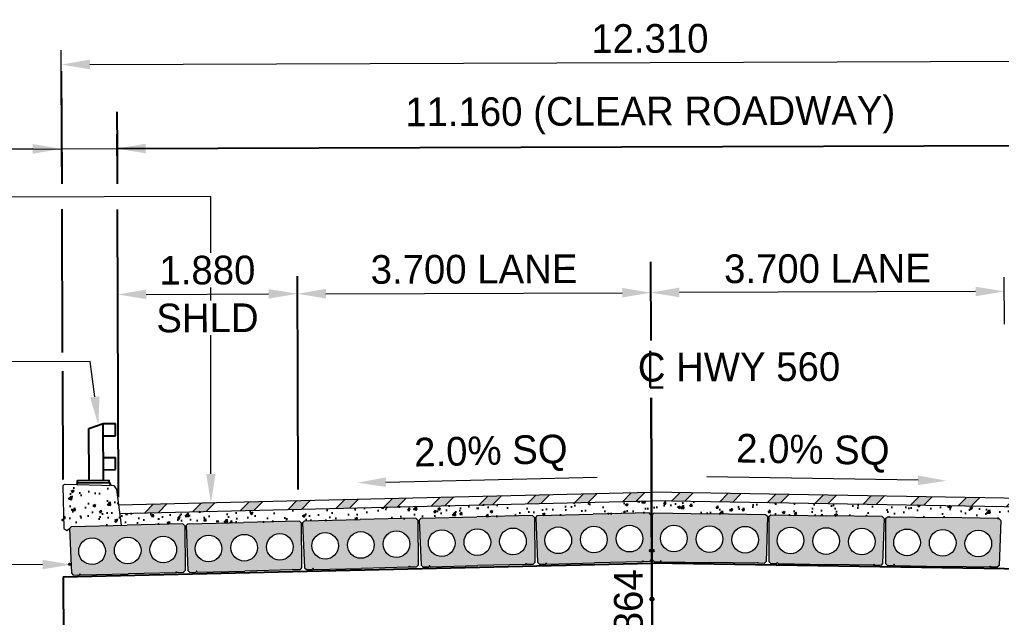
# Model space of a CAD drawing. Header units: metres. Extents: x -16741 to 19994, y 5629700 to 5668838.
# Drawn here: x 16921.55 to 16931.82, y 5649024.76 to 5649031.02 of the extents above; entities that cross this region are included whole.
import ezdxf
from ezdxf import colors
from ezdxf.entities.mleader import LeaderData, LeaderLine
from ezdxf.math import Vec2, Vec3

# ---------------------------------------------------------------- set-up
doc = ezdxf.new("R2010")
doc.units = ezdxf.units.M
doc.linetypes.add('CENTERX2', pattern=[101.6, 63.5, -12.7, 12.7, -12.7])
doc.linetypes.add('DGN Style 4', pattern=[17.145521, 8.572761, -4.28638, 0, -4.28638])
for name, color, linetype in [('S-BR-ANNO', 2, 'Continuous'), ('S-BR-CEN-1', 1, 'CENTERX2'), ('S-BR-DIM', 1, 'Continuous'), ('S-BR-PIER', 21, 'Continuous'), ('S-BR-POST', 139, 'Continuous')]:
    doc.layers.add(name, color=color, linetype=linetype)
doc.layers.add('S-BR-CEN-DGN4', color=1, linetype='DGN Style 4', lineweight=30)
doc.layers.add('S-BR-ELEVATIONS-NPLOT', color=8, linetype='Continuous', plot=False)
doc.layers.add('S-BR-NPLOT', color=250, linetype='Continuous', plot=False)
doc.styles.add('AT_Font_Prop_3.0', font='font005.shx', dxfattribs={"height": 3})
doc.dimstyles.new('AT Dim Standard (Meters)', dxfattribs={"dimtxt": 3, "dimasz": 3, "dimexe": 1.5, "dimexo": 1.5, "dimgap": 1, "dimtad": 1, "dimdec": 3, "dimzin": 0, "dimdsep": 46, "dimtxsty": 'AT_Font_Prop_3.0', "dimcen": -1.5, "dimclrd": 256, "dimclre": 256, "dimclrt": 2, "dimaunit": 1, "dimadec": 3, "dimazin": 0, "dimtfac": 1, "dimtdec": 3, "dimtmove": 0, "dimatfit": 3, "dimfxl": 1, "dimtfill": 1, "dimtolj": 1, "dimtzin": 0, "dimlwd": 15, "dimlwe": 15, "dimarcsym": 0})
pattern_1 = [(50.396946, (16600.26906, 5649438.13924), (0.27343608, -0.0220148), [0.028575, -0.314325]), (355.396946, (16600.26906, 5649438.13924), (-0.05484931, 0.28621214), [0.02286, -0.25146088]), (100.84839, (16600.29185, 5649438.1374), (0.21858677, 0.26419733), [0.02428501, -0.26713537]), (46.581146, (16600.26853, 5649438.21544), (0.4070457, -0.06024494), [0.0428625, -0.4714875]), (97.0325, (16600.30245, 5649438.21042), (0.35352642, 0.37359737), [0.03642753, -0.4007034]), (351.5811, (16600.26853, 5649438.21544), (0.35352642, 0.37359737), [0.03428995, -0.3771896]), (21.396946, (16600.30676, 5649438.19665), (0.22847886, -0.15181855), [0.028575, -0.314325]), (326.396946, (16600.30676, 5649438.19665), (0.09078675, 0.27691756), [0.02286, -0.25146]), (71.84839, (16600.3258, 5649438.184), (0.31926561, 0.12509901), [0.02428501, -0.2671349]), (37.896946, (16600.26906, 5649438.13924), (0.003754103, 0.126861611), [0, -0.248412, 0, -0.25527, 0, -0.2524125]), (7.896946, (16600.26906, 5649438.13924), (0.09918602, 0.15096164), [0, -0.145542, 0, -0.242697, 0, -0.0962025]), (327.896946, (16600.1841, 5649438.13865), (0.203440545, -0.007183861), [0, -0.09525, 0, -0.29718, 0, -0.394335]), (317.896946, (16600.146, 5649438.13839), (0.22192421, 0.03967817), [0, -0.123825, 0, -0.197358, 0, -0.280035])]

# ---------------------------------------------------------------- blocks, each defined once
blk = doc.blocks.new('*D84')
at = {"layer": 'Defpoints', "color": 0, "lineweight": 30, "transparency": 16777216}
for p in [(16934.303, 5649030.589), (16934.306, 5649029.787), (16921.985, 5649029.398)]:
    blk.add_point(p, dxfattribs=at)
at = {"layer": 'S-BR-DIM', "lineweight": 15, "transparency": 16777216}
for p, q in [((16934.305, 5649029.937), (16934.303, 5649030.739)), ((16921.984, 5649029.548), (16921.981, 5649030.696)), ((16922.281, 5649030.548), (16934.003, 5649030.588))]:
    blk.add_line(p, q, dxfattribs=at)
at = {"layer": 'S-BR-DIM', "lineweight": 30, "transparency": 16777216}
for points in [[(16934.003, 5649030.638), (16934.003, 5649030.538), (16934.303, 5649030.589)], [(16922.281, 5649030.598), (16922.281, 5649030.498), (16921.981, 5649030.546)]]:
    blk.add_solid(points, dxfattribs=at)
at = {"layer": 'S-BR-DIM', "color": 2, "transparency": 16777216, "insert": (16928.141, 5649030.818), "char_height": 0.3, "attachment_point": 5, "rotation": 0.1985, "style": 'AT_Font_Prop_3.0', "bg_fill": 3, "box_fill_scale": 1.1, "bg_fill_color": 256, "bg_fill_true_color": 13158600, "bg_fill_transparency": 0}
blk.add_mtext('\\A1;12.310', dxfattribs=at)
blk = doc.blocks.new('*D85')
at = {"layer": 'Defpoints', "color": 0, "lineweight": 30, "transparency": 16777216}
for p in [(16922.566, 5649029.668), (16933.726, 5649029.706), (16933.726, 5649029.666)]:
    blk.add_point(p, dxfattribs=at)
at = {"layer": 'S-BR-DIM', "lineweight": 15, "transparency": 16777216}
for p, q in [((16933.726, 5649029.816), (16933.726, 5649029.856)), ((16922.866, 5649029.668), (16933.426, 5649029.705)), ((16922.567, 5649029.518), (16922.567, 5649029.517))]:
    blk.add_line(p, q, dxfattribs=at)
at = {"layer": 'S-BR-DIM', "lineweight": 30, "transparency": 16777216}
for points in [[(16922.866, 5649029.718), (16922.867, 5649029.618), (16922.566, 5649029.667)], [(16933.426, 5649029.755), (16933.426, 5649029.655), (16933.726, 5649029.706)]]:
    blk.add_solid(points, dxfattribs=at)
at = {"layer": 'S-BR-DIM', "color": 2, "transparency": 16777216, "insert": (16928.145, 5649030.015), "char_height": 0.3, "attachment_point": 5, "rotation": 0.1985, "style": 'AT_Font_Prop_3.0', "bg_fill": 3, "box_fill_scale": 1.1, "bg_fill_color": 256, "bg_fill_true_color": 13158600, "bg_fill_transparency": 0}
blk.add_mtext('\\A1;11.160 (CLEAR ROADWAY)', dxfattribs=at)
blk = doc.blocks.new('*D86')
at = {"layer": 'Defpoints', "color": 0, "lineweight": 30, "transparency": 16777216}
for p in [(16922.563, 5649029.667), (16921.985, 5649029.416), (16922.564, 5649029.442)]:
    blk.add_point(p, dxfattribs=at)
at = {"layer": 'S-BR-DIM', "lineweight": 15, "transparency": 16777216}
for p, q in [((16921.984, 5649029.566), (16921.984, 5649029.815)), ((16922.564, 5649029.592), (16922.563, 5649029.817)), ((16919.97, 5649029.658), (16921.984, 5649029.665)), ((16921.684, 5649029.664), (16921.384, 5649029.663)), ((16921.984, 5649029.665), (16922.563, 5649029.667)), ((16921.984, 5649029.665), (16922.563, 5649029.667)), ((16922.863, 5649029.668), (16923.163, 5649029.669))]:
    blk.add_line(p, q, dxfattribs=at)
at = {"layer": 'S-BR-DIM', "lineweight": 30, "transparency": 16777216}
for points in [[(16921.684, 5649029.714), (16921.684, 5649029.614), (16921.984, 5649029.665)], [(16922.863, 5649029.718), (16922.864, 5649029.618), (16922.563, 5649029.667)]]:
    blk.add_solid(points, dxfattribs=at)
at = {"layer": 'S-BR-DIM', "color": 2, "transparency": 16777216, "insert": (16920.669, 5649029.91), "char_height": 0.3, "attachment_point": 5, "rotation": 0.1985, "style": 'AT_Font_Prop_3.0', "bg_fill": 3, "box_fill_scale": 1.1, "bg_fill_color": 256, "bg_fill_true_color": 13158600, "bg_fill_transparency": 0}
blk.add_mtext('\\A1;0.575', dxfattribs=at)
blk = doc.blocks.new('*D87')
at = {"layer": 'Defpoints', "color": 0, "lineweight": 30, "transparency": 16777216}
for p in [(16928.152, 5649028.16), (16928.152, 5649028.16), (16924.453, 5649027.696)]:
    blk.add_point(p, dxfattribs=at)
at = {"layer": 'S-BR-DIM', "lineweight": 15, "transparency": 16777216}
for p, q in [((16924.453, 5649027.846), (16924.451, 5649028.298)), ((16924.752, 5649028.149), (16927.852, 5649028.159))]:
    blk.add_line(p, q, dxfattribs=at)
at = {"layer": 'S-BR-DIM', "color": 2, "transparency": 16777216, "insert": (16926.301, 5649028.404), "char_height": 0.3, "width": 3.21557, "attachment_point": 5, "rotation": 0.1985, "style": 'AT_Font_Prop_3.0', "bg_fill": 3, "box_fill_scale": 1.1, "bg_fill_color": 256, "bg_fill_true_color": 13158600, "bg_fill_transparency": 0}
blk.add_mtext('\\A1;3.700 LANE', dxfattribs=at)
at = {"layer": 'S-BR-DIM', "lineweight": 30, "transparency": 16777216}
for points in [[(16924.751, 5649028.199), (16924.752, 5649028.099), (16924.452, 5649028.148)], [(16927.851, 5649028.209), (16927.852, 5649028.109), (16928.152, 5649028.16)]]:
    blk.add_solid(points, dxfattribs=at)
blk = doc.blocks.new('*D89')
at = {"layer": 'Defpoints', "color": 0, "lineweight": 30, "transparency": 16777216}
for p in [(16922.572, 5649028.141), (16924.452, 5649028.148), (16924.453, 5649027.795)]:
    blk.add_point(p, dxfattribs=at)
at = {"layer": 'S-BR-DIM', "lineweight": 15, "transparency": 16777216}
for p, q in [((16924.452, 5649027.945), (16924.451, 5649028.298)), ((16922.872, 5649028.142), (16924.152, 5649028.147))]:
    blk.add_line(p, q, dxfattribs=at)
at = {"layer": 'S-BR-DIM', "lineweight": 30, "transparency": 16777216}
for points in [[(16922.871, 5649028.192), (16922.872, 5649028.092), (16922.572, 5649028.141)], [(16924.151, 5649028.197), (16924.152, 5649028.097), (16924.452, 5649028.148)]]:
    blk.add_solid(points, dxfattribs=at)
at = {"layer": 'S-BR-DIM', "color": 2, "transparency": 16777216, "char_height": 0.3, "attachment_point": 5, "rotation": 0.1985, "style": 'AT_Font_Prop_3.0', "bg_fill": 3, "box_fill_scale": 1.1, "bg_fill_color": 256, "bg_fill_true_color": 13158600, "bg_fill_transparency": 0}
for s, insert in [('\\A1;1.880', (16923.511, 5649028.394)), ('\\A1;SHLD', (16923.512, 5649027.894))]:
    blk.add_mtext(s, dxfattribs=dict(at, insert=insert))
blk = doc.blocks.new('*U225')
at = {"layer": 'S-BR-ANNO', "lineweight": 5}
for p, q in [((-0.117, -0.047), (-0.026, 0.044)), ((0.026, -0.044), (0.117, 0.047))]:
    blk.add_line(p, q, dxfattribs=at)
blk.add_solid([(-0.026, 0.044), (0.117, 0.047), (-0.117, -0.047), (0.026, -0.044)], dxfattribs=at)
blk = doc.blocks.new('*U226')
at = {"layer": 'S-BR-PIER', "color": 0, "linetype": 'ByBlock', "lineweight": -2, "transparency": 16777216}
for p in [(2.999, 0.06), (3.499, 0.07), (3.999, 0.08), (4.499, 0.09), (4.999, 0.1), (0, 0), (0.5, 0.01), (1, 0.02), (1.5, 0.03), (2, 0.04), (2.5, 0.05)]:
    blk.add_blockref('*U225', p, dxfattribs=at)
blk = doc.blocks.new('*U227')
at = {"layer": 'S-BR-ANNO', "lineweight": 5}
for p, q in [((-0.025, 0.045), (-0.113, -0.043)), ((0.113, 0.043), (0.03, -0.04))]:
    blk.add_line(p, q, dxfattribs=at)
blk.add_solid([(0.025, -0.045), (-0.113, -0.043), (0.113, 0.043), (-0.025, 0.045)], dxfattribs=at)
blk = doc.blocks.new('*U228')
at = {"layer": 'S-BR-PIER', "color": 0, "linetype": 'ByBlock', "lineweight": -2, "transparency": 16777216}
for p in [(0, 0), (0.5, -0.01), (1, -0.02), (1.5, -0.03), (2, -0.04), (2.5, -0.05), (2.999, -0.06), (3.499, -0.07), (3.999, -0.08), (4.499, -0.09), (4.999, -0.1)]:
    blk.add_blockref('*U227', p, dxfattribs=at)
blk = doc.blocks.new('*D297')
at = {"layer": 'Defpoints', "color": 0, "lineweight": 30, "transparency": 16777216}
for p in [(16928.15, 5649028.16), (16928.15, 5649028.16), (16931.852, 5649027.679)]:
    blk.add_point(p, dxfattribs=at)
at = {"layer": 'S-BR-DIM', "lineweight": 15, "transparency": 16777216}
for p, q in [((16931.851, 5649027.829), (16931.85, 5649028.323)), ((16931.55, 5649028.172), (16928.45, 5649028.162))]:
    blk.add_line(p, q, dxfattribs=at)
at = {"layer": 'S-BR-DIM', "lineweight": 30, "transparency": 16777216}
for points in [[(16928.45, 5649028.212), (16928.45, 5649028.112), (16928.15, 5649028.16)], [(16931.55, 5649028.222), (16931.55, 5649028.122), (16931.85, 5649028.173)]]:
    blk.add_solid(points, dxfattribs=at)
at = {"layer": 'S-BR-DIM', "color": 2, "transparency": 16777216, "insert": (16929.999, 5649028.411), "char_height": 0.3, "width": 2.76687, "attachment_point": 5, "rotation": 0.1985, "style": 'AT_Font_Prop_3.0', "bg_fill": 3, "box_fill_scale": 1.1, "bg_fill_color": 256, "bg_fill_true_color": 13158600, "bg_fill_transparency": 0}
blk.add_mtext('\\A1;3.700 LANE', dxfattribs=at)
blk = doc.blocks.new('*D317')
at = {"layer": 'Defpoints', "color": 0, "lineweight": 30, "transparency": 16777216}
for p in [(16928.165, 5649025.695), (16928.101, 5649023.831), (16928.171, 5649023.831)]:
    blk.add_point(p, dxfattribs=at)
at = {"layer": 'S-BR-ELEVATIONS-NPLOT', "lineweight": 15, "transparency": 16777216}
for p, q in [((16928.166, 5649025.395), (16928.17, 5649024.131)), ((16928.251, 5649023.831), (16928.321, 5649023.831))]:
    blk.add_line(p, q, dxfattribs=at)
at = {"layer": 'S-BR-ELEVATIONS-NPLOT', "lineweight": 30, "transparency": 16777216}
for points in [[(16928.116, 5649025.395), (16928.216, 5649025.395), (16928.165, 5649025.695)], [(16928.12, 5649024.131), (16928.22, 5649024.131), (16928.171, 5649023.831)]]:
    blk.add_solid(points, dxfattribs=at)
at = {"layer": 'S-BR-ELEVATIONS-NPLOT', "color": 2, "transparency": 16777216, "insert": (16927.918, 5649024.762), "char_height": 0.3, "attachment_point": 5, "rotation": 90.1985, "style": 'AT_Font_Prop_3.0', "bg_fill": 3, "box_fill_scale": 1.1, "bg_fill_color": 256, "bg_fill_true_color": 13158600, "bg_fill_transparency": 0}
blk.add_mtext('\\A1;1.864', dxfattribs=at)
blk = doc.blocks.new('*D458')
at = {"layer": 'Defpoints', "color": 0, "lineweight": 30, "transparency": 16777216}
for p in [(16927.59, 5649026.229), (16927.59, 5649026.229), (16925.079, 5649026.17)]:
    blk.add_point(p, dxfattribs=at)
at = {"layer": 'S-BR-DIM', "lineweight": 15, "transparency": 16777216}
blk.add_line((16925.379, 5649026.177), (16927.59, 5649026.229), dxfattribs=at)
at = {"layer": 'S-BR-DIM', "lineweight": 30, "transparency": 16777216}
blk.add_solid([(16925.378, 5649026.227), (16925.38, 5649026.127), (16925.079, 5649026.17)], dxfattribs=at)
at = {"layer": 'S-BR-DIM', "color": 2, "transparency": 16777216, "insert": (16926.478, 5649026.467), "char_height": 0.3, "attachment_point": 5, "rotation": 1.3412, "style": 'AT_Font_Prop_3.0', "bg_fill": 3, "box_fill_scale": 1.1, "bg_fill_color": 256, "bg_fill_true_color": 13158600, "bg_fill_transparency": 0}
blk.add_mtext('\\A1;2.0% SQ', dxfattribs=at)
blk = doc.blocks.new('_None')
blk = doc.blocks.new('*D459')
at = {"layer": 'Defpoints', "color": 0, "lineweight": 30, "transparency": 16777216}
for p in [(16928.736, 5649026.233), (16928.736, 5649026.233), (16931.247, 5649026.191)]:
    blk.add_point(p, dxfattribs=at)
at = {"layer": 'S-BR-DIM', "lineweight": 15, "transparency": 16777216}
blk.add_line((16930.947, 5649026.196), (16928.736, 5649026.233), dxfattribs=at)
at = {"layer": 'S-BR-DIM', "lineweight": 30, "transparency": 16777216}
blk.add_solid([(16930.948, 5649026.246), (16930.946, 5649026.146), (16931.247, 5649026.191)], dxfattribs=at)
at = {"layer": 'S-BR-DIM', "color": 2, "transparency": 16777216, "insert": (16929.846, 5649026.479), "char_height": 0.3, "attachment_point": 5, "rotation": 359.0557, "style": 'AT_Font_Prop_3.0', "bg_fill": 3, "box_fill_scale": 1.1, "bg_fill_color": 256, "bg_fill_true_color": 13158600, "bg_fill_transparency": 0}
blk.add_mtext('\\A1;2.0% SQ', dxfattribs=at)

msp = doc.modelspace()

# ---------------------------------------------------------------- hatches: boundary and pattern name
at = {"layer": 'S-BR-DIM'}
h = msp.add_hatch(color=254, dxfattribs=at)
h.dxf.hatch_style = 1
h.paths.add_polyline_path([(16926.9329, 5649025.8072), (16926.9124, 5649025.8267), (16926.3296, 5649025.813), (16925.7468, 5649025.7993), (16925.7323, 5649025.7842, -0.2041147), (16925.7346, 5649025.7789, -0.4034126), (16925.7275, 5649025.7715), (16925.7463, 5649025.3092), (16925.7667, 5649025.2897), (16925.8314, 5649025.2912), (16925.8331, 5649025.3012), (16925.8371, 5649025.3013), (16925.8434, 5649025.2915), (16926.3416, 5649025.3031), (16926.8397, 5649025.3148), (16926.8455, 5649025.325), (16926.8495, 5649025.3251), (16926.8517, 5649025.3151), (16926.9164, 5649025.3166), (16926.9359, 5649025.3371)])
h.paths.add_polyline_path([(16926.8482, 5649025.5573, -1), (16926.5692, 5649025.5563, -1)], flags=16)
h.paths.add_polyline_path([(16926.4753, 5649025.5486, -1), (16926.1963, 5649025.5476, -1)], flags=16)
h.paths.add_polyline_path([(16926.1024, 5649025.5398, -1), (16925.8234, 5649025.5388, -1)], flags=16)
h = msp.add_hatch(color=254, dxfattribs=at)
h.dxf.hatch_style = 1
h.paths.add_polyline_path([(16928.1526, 5649025.8358), (16928.1321, 5649025.8553), (16927.5493, 5649025.8416), (16926.9664, 5649025.828), (16926.952, 5649025.8129, -0.2041147), (16926.9543, 5649025.8075, -0.4034126), (16926.9472, 5649025.8001), (16926.9659, 5649025.3378), (16926.9864, 5649025.3183), (16927.051, 5649025.3198), (16927.0528, 5649025.3298), (16927.0568, 5649025.3299), (16927.063, 5649025.3201), (16927.5612, 5649025.3318), (16928.0594, 5649025.3435), (16928.0652, 5649025.3536), (16928.0692, 5649025.3537), (16928.0714, 5649025.3437), (16928.1361, 5649025.3453), (16928.1556, 5649025.3657)])
h.paths.add_polyline_path([(16928.0679, 5649025.5859, -1), (16927.7889, 5649025.585, -1)], flags=16)
h.paths.add_polyline_path([(16927.695, 5649025.5772, -1), (16927.416, 5649025.5762, -1)], flags=16)
h.paths.add_polyline_path([(16927.3221, 5649025.5684, -1), (16927.0431, 5649025.5675, -1)], flags=16)
h = msp.add_hatch(color=254, dxfattribs=at)
h.dxf.hatch_style = 1
h.paths.add_polyline_path([(16928.1666, 5649025.8358), (16928.1869, 5649025.8555), (16928.7698, 5649025.8459), (16929.3527, 5649025.8362), (16929.3672, 5649025.8212, 0.2041147), (16929.365, 5649025.8159, 0.4034126), (16929.3721, 5649025.8085), (16929.3566, 5649025.3461), (16929.3363, 5649025.3264), (16929.2716, 5649025.3275), (16929.2698, 5649025.3375), (16929.2658, 5649025.3376), (16929.2596, 5649025.3277), (16928.7614, 5649025.3359), (16928.2631, 5649025.3442), (16928.2573, 5649025.3543), (16928.2533, 5649025.3543), (16928.2511, 5649025.3444), (16928.1865, 5649025.3454), (16928.1668, 5649025.3658)])
h.paths.add_polyline_path([(16928.253, 5649025.5866, 1), (16928.532, 5649025.5875, 1)], flags=16)
h.paths.add_polyline_path([(16928.6259, 5649025.5804, 1), (16928.9049, 5649025.5814, 1)], flags=16)
h.paths.add_polyline_path([(16928.9989, 5649025.5742, 1), (16929.2779, 5649025.5752, 1)], flags=16)
h = msp.add_hatch(color=254, dxfattribs=at)
h.dxf.hatch_style = 1
h.paths.add_polyline_path([(16929.3864, 5649025.8157), (16929.4067, 5649025.8353), (16929.9896, 5649025.8257), (16930.5726, 5649025.816), (16930.5871, 5649025.8011, 0.2041147), (16930.5848, 5649025.7957, 0.4034126), (16930.592, 5649025.7883), (16930.5765, 5649025.3259), (16930.5561, 5649025.3062), (16930.4915, 5649025.3073), (16930.4896, 5649025.3173), (16930.4856, 5649025.3174), (16930.4795, 5649025.3075), (16929.9812, 5649025.3158), (16929.483, 5649025.324), (16929.4771, 5649025.3341), (16929.4731, 5649025.3342), (16929.471, 5649025.3242), (16929.4063, 5649025.3253), (16929.3866, 5649025.3456)])
h.paths.add_polyline_path([(16929.4728, 5649025.5664, 1), (16929.7518, 5649025.5674, 1)], flags=16)
h.paths.add_polyline_path([(16929.8458, 5649025.5602, 1), (16930.1248, 5649025.5612, 1)], flags=16)
h.paths.add_polyline_path([(16930.2187, 5649025.5541, 1), (16930.4977, 5649025.555, 1)], flags=16)
h = msp.add_hatch(color=254, dxfattribs=at)
h.dxf.hatch_style = 1
h.paths.add_polyline_path([(16930.6062, 5649025.7955), (16930.6266, 5649025.8152), (16931.2095, 5649025.8055), (16931.7924, 5649025.7959), (16931.8069, 5649025.7809, 0.2041147), (16931.8046, 5649025.7755, 0.4034126), (16931.8118, 5649025.7681), (16931.7963, 5649025.3057), (16931.776, 5649025.2861), (16931.7113, 5649025.2871), (16931.7095, 5649025.2972), (16931.7055, 5649025.2972), (16931.6993, 5649025.2873), (16931.201, 5649025.2956), (16930.7028, 5649025.3038), (16930.697, 5649025.3139), (16930.693, 5649025.314), (16930.6908, 5649025.304), (16930.6261, 5649025.3051), (16930.6065, 5649025.3254)])
h.paths.add_polyline_path([(16930.6926, 5649025.5462, 1), (16930.9716, 5649025.5472, 1)], flags=16)
h.paths.add_polyline_path([(16931.0656, 5649025.5401, 1), (16931.3446, 5649025.541, 1)], flags=16)
h.paths.add_polyline_path([(16931.4385, 5649025.5339, 1), (16931.7175, 5649025.5349, 1)], flags=16)
h = msp.add_hatch(color=254, dxfattribs=at)
h.dxf.hatch_style = 1
h.paths.add_polyline_path([(16922.6706, 5649025.7271), (16922.0878, 5649025.7135), (16922.0734, 5649025.6984, -0.205017), (16922.0757, 5649025.693, -0.402406), (16922.0685, 5649025.6856), (16922.0873, 5649025.2233), (16922.1077, 5649025.2038), (16922.1724, 5649025.2053), (16922.1742, 5649025.2154), (16922.1782, 5649025.2155), (16922.1844, 5649025.2056), (16922.6826, 5649025.2173), (16923.1807, 5649025.229), (16923.1865, 5649025.2391), (16923.1905, 5649025.2392), (16923.1927, 5649025.2293), (16923.2574, 5649025.2308), (16923.2769, 5649025.2512), (16923.2739, 5649025.7213), (16923.2534, 5649025.7408)])
h.paths.add_polyline_path([(16923.1892, 5649025.471, -1), (16922.9102, 5649025.471, -1)], flags=16)
h.paths.add_polyline_path([(16922.8163, 5649025.4622, -1), (16922.5373, 5649025.4622, -1)], flags=16)
h.paths.add_polyline_path([(16922.4434, 5649025.4535, -1), (16922.1644, 5649025.4535, -1)], flags=16)
h = msp.add_hatch(color=254, dxfattribs=at)
h.dxf.hatch_style = 1
h.paths.add_polyline_path([(16924.4936, 5649025.7499), (16924.4731, 5649025.7694), (16923.8903, 5649025.7558), (16923.3074, 5649025.7421), (16923.293, 5649025.727, -0.2041147), (16923.2953, 5649025.7217, -0.4034126), (16923.2882, 5649025.7142), (16923.3069, 5649025.2519), (16923.3274, 5649025.2324), (16923.3921, 5649025.2339), (16923.3938, 5649025.244), (16923.3978, 5649025.2441), (16923.4041, 5649025.2342), (16923.9022, 5649025.2459), (16924.4004, 5649025.2576), (16924.4062, 5649025.2677), (16924.4102, 5649025.2678), (16924.4124, 5649025.2579), (16924.4771, 5649025.2594), (16924.4966, 5649025.2799)])
h.paths.add_polyline_path([(16924.4089, 5649025.5001, -1), (16924.1299, 5649025.4991, -1)], flags=16)
h.paths.add_polyline_path([(16924.036, 5649025.4913, -1), (16923.757, 5649025.4904, -1)], flags=16)
h.paths.add_polyline_path([(16923.6631, 5649025.4826, -1), (16923.3841, 5649025.4816, -1)], flags=16)
h = msp.add_hatch(color=254, dxfattribs=at)
h.dxf.hatch_style = 1
h.paths.add_polyline_path([(16925.7132, 5649025.7785), (16925.6928, 5649025.7981), (16925.1099, 5649025.7844), (16924.5271, 5649025.7707), (16924.5127, 5649025.7556, -0.2041147), (16924.515, 5649025.7503, -0.4034126), (16924.5079, 5649025.7428), (16924.5266, 5649025.2806), (16924.5471, 5649025.261), (16924.6117, 5649025.2626), (16924.6135, 5649025.2726), (16924.6175, 5649025.2727), (16924.6237, 5649025.2628), (16925.1219, 5649025.2745), (16925.6201, 5649025.2862), (16925.6258, 5649025.2964), (16925.6298, 5649025.2964), (16925.6321, 5649025.2865), (16925.6967, 5649025.288), (16925.7163, 5649025.3085)])
h.paths.add_polyline_path([(16925.6285, 5649025.5287, -1), (16925.3495, 5649025.5277, -1)], flags=16)
h.paths.add_polyline_path([(16925.2556, 5649025.5199, -1), (16924.9766, 5649025.519, -1)], flags=16)
h.paths.add_polyline_path([(16924.8827, 5649025.5112, -1), (16924.6037, 5649025.5102, -1)], flags=16)
at = {"layer": 'S-BR-NPLOT'}
h = msp.add_hatch(dxfattribs=at)
h.set_pattern_fill('AR-CONC', color=256, scale=0.0015, angle=0.19847)
h.set_pattern_definition(pattern_1)
h.paths.add_polyline_path([(16928.1591, 5649025.981), (16922.5911, 5649025.8503), (16922.6076, 5649025.7257), (16928.1595, 5649025.8559)])
h.paths.add_polyline_path([(16922.5582, 5649026.0996), (16922.5329, 5649026.1401), (16922.0173, 5649026.1559), (16921.9978, 5649026.1365), (16922.0083, 5649025.6916), (16922.0387, 5649025.6723), (16922.0682, 5649025.693), (16922.0874, 5649025.7135), (16922.6076, 5649025.7257)])
h = msp.add_hatch(dxfattribs=at)
h.set_pattern_fill('AR-CONC', color=256, scale=0.0015, angle=0.19847)
h.set_pattern_definition(pattern_1)
h.paths.add_polyline_path([(16928.1591, 5649025.981), (16933.7278, 5649025.8889), (16933.7121, 5649025.7641), (16928.1595, 5649025.8559)])
h.paths.add_polyline_path([(16933.759, 5649026.1384), (16933.784, 5649026.1791), (16934.2994, 5649026.1984), (16934.3191, 5649026.1792), (16934.3117, 5649025.7342), (16934.2814, 5649025.7147), (16934.2517, 5649025.7352), (16934.2324, 5649025.7555), (16933.7121, 5649025.7641)])

# ---------------------------------------------------------------- linework, layer by layer
at = {"layer": 'S-BR-ANNO', "lineweight": 5}
for p, q in [((16921.9978, 5649026.1365), (16922.0173, 5649026.1559)), ((16921.9978, 5649026.1365), (16922.0083, 5649025.6916)), ((16922.0173, 5649026.1559), (16922.5329, 5649026.1401)), ((16922.5329, 5649026.1401), (16922.5582, 5649026.0996)), ((16922.5582, 5649026.0996), (16922.6076, 5649025.7257)), ((16922.5793, 5649025.9401), (16928.154, 5649026.0709)), ((16933.739, 5649025.9787), (16928.1634, 5649026.0709)), ((16922.5911, 5649025.8503), (16928.1562, 5649025.9809)), ((16933.7278, 5649025.8889), (16928.162, 5649025.9809)), ((16925.7468, 5649025.7993), (16926.3296, 5649025.813)), ((16926.9124, 5649025.8267), (16926.3296, 5649025.813)), ((16926.9329, 5649025.8072), (16926.9124, 5649025.8267)), ((16926.9329, 5649025.8072), (16926.9359, 5649025.3371)), ((16926.9469, 5649025.8075), (16926.9664, 5649025.828)), ((16926.9469, 5649025.8075), (16926.9659, 5649025.3378)), ((16926.9664, 5649025.828), (16927.5493, 5649025.8416)), ((16928.1321, 5649025.8553), (16927.5493, 5649025.8416)), ((16928.1526, 5649025.8358), (16928.1321, 5649025.8553)), ((16928.1526, 5649025.8358), (16928.1556, 5649025.3657)), ((16928.1666, 5649025.8358), (16928.1869, 5649025.8555)), ((16928.1666, 5649025.8358), (16928.1668, 5649025.3658)), ((16928.1869, 5649025.8555), (16928.7698, 5649025.8459)), ((16929.3527, 5649025.8362), (16928.7698, 5649025.8459)), ((16929.3724, 5649025.8159), (16929.3527, 5649025.8362)), ((16929.3724, 5649025.8159), (16929.3566, 5649025.3461)), ((16929.3864, 5649025.8157), (16929.4067, 5649025.8353)), ((16929.3864, 5649025.8157), (16929.3866, 5649025.3456)), ((16929.4067, 5649025.8353), (16929.9896, 5649025.8257)), ((16930.5726, 5649025.816), (16929.9896, 5649025.8257)), ((16930.5922, 5649025.7957), (16930.5726, 5649025.816)), ((16930.6062, 5649025.7955), (16930.6266, 5649025.8152)), ((16930.6266, 5649025.8152), (16931.2095, 5649025.8055)), ((16931.7924, 5649025.7959), (16931.2095, 5649025.8055)), ((16922.0682, 5649025.693), (16922.0878, 5649025.7135)), ((16922.0682, 5649025.693), (16922.0874, 5649025.7135)), ((16922.0878, 5649025.7135), (16922.6706, 5649025.7271)), ((16923.2534, 5649025.7408), (16922.6706, 5649025.7271)), ((16923.2739, 5649025.7213), (16923.2534, 5649025.7408)), ((16923.2739, 5649025.7213), (16923.2769, 5649025.2512)), ((16923.2879, 5649025.7216), (16923.3074, 5649025.7421)), ((16923.2879, 5649025.7216), (16923.3069, 5649025.2519)), ((16923.3074, 5649025.7421), (16923.8903, 5649025.7558)), ((16924.4731, 5649025.7694), (16923.8903, 5649025.7558)), ((16924.4936, 5649025.7499), (16924.4731, 5649025.7694)), ((16924.4936, 5649025.7499), (16924.4966, 5649025.2799)), ((16924.5076, 5649025.7502), (16924.5271, 5649025.7707)), ((16924.5076, 5649025.7502), (16924.5266, 5649025.2806)), ((16924.5271, 5649025.7707), (16925.1099, 5649025.7844)), ((16925.6928, 5649025.7981), (16925.1099, 5649025.7844)), ((16925.7132, 5649025.7785), (16925.6928, 5649025.7981)), ((16925.7132, 5649025.7785), (16925.7163, 5649025.3085)), ((16925.7272, 5649025.7789), (16925.7468, 5649025.7993)), ((16925.7272, 5649025.7789), (16925.7463, 5649025.3092)), ((16930.5922, 5649025.7957), (16930.5765, 5649025.3259)), ((16930.6062, 5649025.7955), (16930.6065, 5649025.3254)), ((16931.8121, 5649025.7755), (16931.7924, 5649025.7959)), ((16931.8121, 5649025.7755), (16931.7963, 5649025.3057)), ((16922.0083, 5649025.6916), (16922.0387, 5649025.6723)), ((16922.0387, 5649025.6723), (16922.0682, 5649025.693)), ((16922.0682, 5649025.693), (16922.0873, 5649025.2233)), ((16925.6201, 5649025.2862), (16925.6258, 5649025.2964)), ((16925.6258, 5649025.2964), (16925.6298, 5649025.2964)), ((16925.6298, 5649025.2964), (16925.6321, 5649025.2865)), ((16925.7163, 5649025.3085), (16925.6967, 5649025.288)), ((16925.7463, 5649025.3092), (16925.7667, 5649025.2897)), ((16925.7667, 5649025.2897), (16925.8314, 5649025.2912)), ((16925.8331, 5649025.3012), (16925.8314, 5649025.2912)), ((16925.8371, 5649025.3013), (16925.8331, 5649025.3012)), ((16925.8434, 5649025.2915), (16925.8371, 5649025.3013)), ((16925.8434, 5649025.2915), (16926.3416, 5649025.3031)), ((16926.8397, 5649025.3148), (16926.3416, 5649025.3031)), ((16926.8397, 5649025.3148), (16926.8455, 5649025.325)), ((16926.8455, 5649025.325), (16926.8495, 5649025.3251)), ((16926.8495, 5649025.3251), (16926.8517, 5649025.3151)), ((16926.9164, 5649025.3166), (16926.8517, 5649025.3151)), ((16926.9359, 5649025.3371), (16926.9164, 5649025.3166)), ((16926.9659, 5649025.3378), (16926.9864, 5649025.3183)), ((16926.9864, 5649025.3183), (16927.051, 5649025.3198)), ((16927.0528, 5649025.3298), (16927.051, 5649025.3198)), ((16927.0568, 5649025.3299), (16927.0528, 5649025.3298)), ((16927.063, 5649025.3201), (16927.0568, 5649025.3299)), ((16927.063, 5649025.3201), (16927.5612, 5649025.3318)), ((16928.0594, 5649025.3435), (16927.5612, 5649025.3318)), ((16928.0594, 5649025.3435), (16928.0652, 5649025.3536)), ((16928.0652, 5649025.3536), (16928.0692, 5649025.3537)), ((16928.0692, 5649025.3537), (16928.0714, 5649025.3437)), ((16928.1361, 5649025.3453), (16928.0714, 5649025.3437)), ((16928.1556, 5649025.3657), (16928.1361, 5649025.3453)), ((16928.1668, 5649025.3658), (16928.1865, 5649025.3454)), ((16928.1865, 5649025.3454), (16928.2511, 5649025.3444)), ((16928.2533, 5649025.3543), (16928.2511, 5649025.3444)), ((16928.2573, 5649025.3543), (16928.2533, 5649025.3543)), ((16928.2631, 5649025.3442), (16928.2573, 5649025.3543)), ((16928.2631, 5649025.3442), (16928.7614, 5649025.3359)), ((16929.2596, 5649025.3277), (16928.7614, 5649025.3359)), ((16929.2596, 5649025.3277), (16929.2658, 5649025.3376)), ((16929.2658, 5649025.3376), (16929.2698, 5649025.3375)), ((16929.2698, 5649025.3375), (16929.2716, 5649025.3275)), ((16929.3363, 5649025.3264), (16929.2716, 5649025.3275)), ((16929.3566, 5649025.3461), (16929.3363, 5649025.3264)), ((16929.3866, 5649025.3456), (16929.4063, 5649025.3253)), ((16929.4063, 5649025.3253), (16929.471, 5649025.3242)), ((16929.4731, 5649025.3342), (16929.471, 5649025.3242)), ((16929.4771, 5649025.3341), (16929.4731, 5649025.3342)), ((16929.483, 5649025.324), (16929.4771, 5649025.3341)), ((16929.483, 5649025.324), (16929.9812, 5649025.3158)), ((16930.4795, 5649025.3075), (16929.9812, 5649025.3158)), ((16930.4795, 5649025.3075), (16930.4856, 5649025.3174)), ((16930.4856, 5649025.3174), (16930.4896, 5649025.3173)), ((16930.4896, 5649025.3173), (16930.4915, 5649025.3073)), ((16930.5561, 5649025.3062), (16930.4915, 5649025.3073)), ((16930.5765, 5649025.3259), (16930.5561, 5649025.3062)), ((16930.6065, 5649025.3254), (16930.6261, 5649025.3051)), ((16930.6261, 5649025.3051), (16930.6908, 5649025.304)), ((16930.693, 5649025.314), (16930.6908, 5649025.304)), ((16930.697, 5649025.3139), (16930.693, 5649025.314)), ((16930.7028, 5649025.3038), (16930.697, 5649025.3139)), ((16930.7028, 5649025.3038), (16931.201, 5649025.2956)), ((16931.6993, 5649025.2873), (16931.201, 5649025.2956)), ((16931.6993, 5649025.2873), (16931.7055, 5649025.2972)), ((16931.7055, 5649025.2972), (16931.7095, 5649025.2972)), ((16931.7095, 5649025.2972), (16931.7113, 5649025.2871)), ((16931.7963, 5649025.3057), (16931.776, 5649025.2861)), ((16922.0873, 5649025.2233), (16922.1077, 5649025.2038)), ((16922.1077, 5649025.2038), (16922.1724, 5649025.2053)), ((16922.1742, 5649025.2154), (16922.1724, 5649025.2053)), ((16922.1782, 5649025.2155), (16922.1742, 5649025.2154)), ((16922.1844, 5649025.2056), (16922.1782, 5649025.2155)), ((16922.1844, 5649025.2056), (16922.6826, 5649025.2173)), ((16923.1807, 5649025.229), (16922.6826, 5649025.2173)), ((16923.1807, 5649025.229), (16923.1865, 5649025.2391)), ((16923.1865, 5649025.2391), (16923.1905, 5649025.2392)), ((16923.1905, 5649025.2392), (16923.1927, 5649025.2293)), ((16923.2574, 5649025.2308), (16923.1927, 5649025.2293)), ((16923.2769, 5649025.2512), (16923.2574, 5649025.2308)), ((16923.3069, 5649025.2519), (16923.3274, 5649025.2324)), ((16923.3274, 5649025.2324), (16923.3921, 5649025.2339)), ((16923.3938, 5649025.244), (16923.3921, 5649025.2339)), ((16923.3978, 5649025.2441), (16923.3938, 5649025.244)), ((16923.4041, 5649025.2342), (16923.3978, 5649025.2441)), ((16923.4041, 5649025.2342), (16923.9022, 5649025.2459)), ((16924.4004, 5649025.2576), (16923.9022, 5649025.2459)), ((16924.4004, 5649025.2576), (16924.4062, 5649025.2677)), ((16924.4062, 5649025.2677), (16924.4102, 5649025.2678)), ((16924.4102, 5649025.2678), (16924.4124, 5649025.2579)), ((16924.4771, 5649025.2594), (16924.4124, 5649025.2579)), ((16924.4966, 5649025.2799), (16924.4771, 5649025.2594)), ((16924.5266, 5649025.2806), (16924.5471, 5649025.261)), ((16924.5471, 5649025.261), (16924.6117, 5649025.2626)), ((16924.6135, 5649025.2726), (16924.6117, 5649025.2626)), ((16924.6175, 5649025.2727), (16924.6135, 5649025.2726)), ((16924.6237, 5649025.2628), (16924.6175, 5649025.2727)), ((16924.6237, 5649025.2628), (16925.1219, 5649025.2745)), ((16925.6201, 5649025.2862), (16925.1219, 5649025.2745)), ((16925.6967, 5649025.288), (16925.6321, 5649025.2865)), ((16931.776, 5649025.2861), (16931.7113, 5649025.2871))]:
    msp.add_line(p, q, dxfattribs=at)
for centre in [(16927.1826, 5649025.5679), (16927.5555, 5649025.5767), (16927.9284, 5649025.5855), (16928.3925, 5649025.5871), (16928.7654, 5649025.5809), (16929.1384, 5649025.5747), (16929.6123, 5649025.5669), (16922.6768, 5649025.4622), (16923.0497, 5649025.471), (16923.5236, 5649025.4821), (16923.8965, 5649025.4908), (16924.2694, 5649025.4996), (16924.7432, 5649025.5107), (16925.1161, 5649025.5195), (16925.489, 5649025.5282), (16925.9629, 5649025.5393), (16926.3358, 5649025.5481), (16926.7087, 5649025.5568), (16929.9853, 5649025.5607), (16930.3582, 5649025.5546), (16930.8321, 5649025.5467), (16931.2051, 5649025.5406), (16931.578, 5649025.5344), (16922.3039, 5649025.4535)]:
    msp.add_circle(centre, 0.1395, dxfattribs=at)
at = {"layer": 'S-BR-CEN-DGN4', "ltscale": 0.5}
msp.add_line((16928.1537, 5649027.0587), (16928.1693, 5649023.019), dxfattribs=at)
at = {"layer": 'S-BR-DIM'}
for p, q in [((16921.9874, 5649029.034), (16921.9926, 5649027.5342)), ((16922.5686, 5649029.0293), (16922.579, 5649026.0188)), ((16921.9933, 5649027.3372), (16921.9972, 5649026.2049))]:
    msp.add_line(p, q, dxfattribs=at)
at = {"layer": 'S-BR-DIM', "color": 2, "lineweight": 30}
for p, q in [((16928.1444, 5649027.5512), (16928.1458, 5649027.1672)), ((16928.1458, 5649027.1672), (16928.2789, 5649027.1677))]:
    msp.add_line(p, q, dxfattribs=at)
at = {"layer": 'S-BR-ELEVATIONS-NPLOT'}
for centre, radius in [((16921.9986, 5649025.7806), 0.00503), ((16922.5542, 5649025.7637), 0.00503), ((16928.1539, 5649025.46), 0.0133), ((16928.1679, 5649025.46), 0.0133), ((16922.0695, 5649025.3172), 0.00742), ((16928.1626, 5649024.954), 0.0184), ((16928.1626, 5649024.954), 0.0184)]:
    msp.add_circle(centre, radius, dxfattribs=at)
at = {"layer": 'S-BR-PIER'}
for p, q in [((16922.0035, 5649025.1853), (16928.1613, 5649025.3298)), ((16934.3199, 5649025.228), (16928.1613, 5649025.3298)), ((16922.0035, 5649025.1853), (16922.007, 5649024.1854))]:
    msp.add_line(p, q, dxfattribs=at)
at = {"layer": 'S-BR-POST'}
for p, q in [((16922.2715, 5649026.7385), (16922.4213, 5649026.789)), ((16922.2734, 5649026.1961), (16922.2715, 5649026.7385)), ((16922.4213, 5649026.789), (16922.5483, 5649026.7895)), ((16922.4234, 5649026.1966), (16922.4213, 5649026.789)), ((16922.5488, 5649026.6625), (16922.5483, 5649026.7895)), ((16922.4218, 5649026.662), (16922.5488, 5649026.6625)), ((16922.4226, 5649026.434), (16922.5496, 5649026.4345)), ((16922.55, 5649026.3075), (16922.5496, 5649026.4345)), ((16922.423, 5649026.307), (16922.55, 5649026.3075)), ((16922.1535, 5649026.1707), (16922.1416, 5649026.1487)), ((16922.1534, 5649026.1957), (16922.4834, 5649026.1968)), ((16922.1535, 5649026.1707), (16922.1534, 5649026.1957)), ((16922.1535, 5649026.1707), (16922.4835, 5649026.1718)), ((16922.4835, 5649026.1718), (16922.4834, 5649026.1968)), ((16922.4835, 5649026.1718), (16922.5004, 5649026.1411))]:
    msp.add_line(p, q, dxfattribs=at)

# ---------------------------------------------------------------- block references
at = {"layer": 'S-BR-PIER', "rotation": 0.1984736336278706}
for name, p in [('*U226', (16922.9746, 5649025.9043)), ('*U228', (16928.4812, 5649026.0206))]:
    msp.add_blockref(name, p, dxfattribs=at)

# ---------------------------------------------------------------- texts
at = {"layer": 'S-BR-DIM', "color": 2, "insert": (16931.447, 5649027.3892), "char_height": 0.3, "width": 6.864686, "attachment_point": 5, "rotation": 0.19847, "style": 'AT_Font_Prop_3.0'}
msp.add_mtext('\\pxql;C HWY 560', dxfattribs=at)

# ---------------------------------------------------------------- dimensions: what is measured, and where the dimension line sits
at = {"layer": 'S-BR-DIM'}
dim = msp.add_linear_dim(base=(16934.3031, 5649030.5892), p1=(16921.985, 5649029.3983), p2=(16934.3059, 5649029.7867), angle=0.19847, text='12.310', dimstyle='AT Dim Standard (Meters)', override={"dimtxt": 3}, dxfattribs=at)
dim.commit()
dim.dimension.update_dxf_attribs({"geometry": '*D84', "text_midpoint": (16928.1412, 5649030.8178)})
dim = msp.add_linear_dim(base=(16928.1515, 5649028.1605), p1=(16924.4531, 5649027.6963), p2=(16928.1515, 5649028.1605), angle=0.19847, text='<> LANE', dimstyle='AT Dim Standard (Meters)', dxfattribs=at)
dim.commit()
dim.dimension.update_dxf_attribs({"geometry": '*D87', "text_midpoint": (16926.3015, 5649028.1541), "dimtype": 160})

# ---------------------------------------------------------------- leaders
at = {"layer": 'S-BR-DIM', "lineweight": 30}
ml = msp.add_multileader_mtext('Standard', dxfattribs=at)
ml.set_content('TL-4 DOUBLE TUBE TYPE BRIDGERAIL', color=2, style='AT_Font_Prop_3.0')
ml.set_leader_properties(color=256, linetype='ByLayer', lineweight=15)
ml.build(insert=Vec2(0, 0))
ml.multileader.update_dxf_attribs({"dogleg_length": 49.6161, "arrow_head_size": 0.3, "scale": 0.1})
ctx = ml.context
ctx.base_point, ctx.scale, ctx.char_height, ctx.arrow_head_size, ctx.landing_gap_size, ctx.plane_origin, ctx.plane_x_axis, ctx.plane_y_axis = Vec3(16913.1709, 5649027.4091), 0.1, 0.3, 0.3, 0.3, Vec3(16922.3703, 5649026.8963), Vec3(0.999994, 0.003464), Vec3(-0.003464, 0.999994)
notes = []
notes.append((ctx, [(0, (1, 1, 0), (16922.2849, 5649027.4406), (-0.999994, -0.003464), 4.014, [(0, [(16922.3707, 5649026.7711)], 0, [])])]))
ctx.mtext.insert, ctx.mtext.text_direction, ctx.mtext.rotation, ctx.mtext.width, ctx.mtext.flow_direction = Vec3(16913.4704, 5649027.5601), Vec3(0.999994, 0.003464), 0.003464, 4.969271, 5
ml = msp.add_multileader_mtext('Standard', dxfattribs=at)
ml.set_content('SLC510 TYPE PRESTRESSED\\PCONCRETE GIRDERS SEE \\PSTD DWGS S-1774, S-1775 \\PAND S-1776', color=2, style='AT_Font_Prop_3.0')
ml.set_leader_properties(color=256, linetype='ByLayer', lineweight=15)
ml.build(insert=Vec2(0, 0))
ml.multileader.update_dxf_attribs({"dogleg_length": 49.6161, "arrow_head_size": 0.3, "scale": 0.1})
ctx = ml.context
ctx.base_point, ctx.scale, ctx.char_height, ctx.arrow_head_size, ctx.landing_gap_size, ctx.plane_origin, ctx.plane_x_axis, ctx.plane_y_axis = Vec3(16913.2021, 5649025.2842), 0.1, 0.3, 0.3, 0.3, Vec3(16924.1452, 5649022.5238), Vec3(0.999994, 0.003464), Vec3(-0.003464, 0.999994)
notes.append((ctx, [(0, (1, 1, 0), (16920.821, 5649025.3106), (-0.999994, -0.003464), 0.5904, [(0, [(16922.0862, 5649025.315)], 0, [])])]))
ctx.mtext.insert, ctx.mtext.text_direction, ctx.mtext.rotation, ctx.mtext.width, ctx.mtext.defined_height, ctx.mtext.flow_direction = Vec3(16913.5016, 5649025.4353), Vec3(0.999994, 0.003464), 0.003464, 8.713334, 1.8, 5
for ctx, leaders in notes:
    for number, flags, end, landing, length, lines in leaders:
        leader = LeaderData()
        leader.index, (leader.has_last_leader_line, leader.has_dogleg_vector, leader.attachment_direction) = number, flags
        leader.last_leader_point, leader.dogleg_vector, leader.dogleg_length = Vec3(end), Vec3(landing), length
        for number, points, colour, breaks in lines:
            line = LeaderLine()
            line.index, line.vertices, line.color, line.breaks = number, Vec3.list(points), colors.encode_raw_color(colour), breaks
            leader.lines.append(line)
        ctx.leaders.append(leader)

# ---------------------------------------------------------------- next in the draw order: linework, layer by layer
at = {"layer": 'S-BR-CEN-1', "ltscale": 0.1}
msp.add_line((16928.149, 5649028.4834), (16928.1518, 5649027.6588), dxfattribs=at)
at = {"layer": 'S-BR-DIM'}
msp.add_line((16924.4509, 5649028.3318), (16924.4586, 5649026.0989), dxfattribs=at)

# ---------------------------------------------------------------- next in the draw order: dimensions: what is measured, and where the dimension line sits
dim = msp.add_linear_dim(base=(16933.7261, 5649029.7056), p1=(16922.5664, 5649029.6678), p2=(16933.7262, 5649029.6663), angle=0.19847, text='<> (CLEAR ROADWAY)', dimstyle='AT Dim Standard (Meters)', dxfattribs=at)
dim.commit()
dim.dimension.update_dxf_attribs({"geometry": '*D85', "text_midpoint": (16928.1451, 5649030.0148)})
for base, p1, p2, angle, picture, middle in [((16927.5895, 5649026.2286), (16925.0792, 5649026.1699), (16927.5895, 5649026.2286), 1.34122, '*D458', (16926.4843, 5649026.2028)), ((16928.7363, 5649026.2326), (16931.2469, 5649026.1912), (16928.7363, 5649026.2326), 179.05573, '*D459', (16929.8416, 5649026.2144))]:
    dim = msp.add_linear_dim(base=base, p1=p1, p2=p2, angle=angle, text='2.0% SQ', dimstyle='AT Dim Standard (Meters)', override={"dimblk2": 'None', "dimsah": 1, "dimse1": 1, "dimse2": 1}, dxfattribs=at)
    dim.commit()
    dim.dimension.update_dxf_attribs({"geometry": picture, "text_midpoint": middle, "dimtype": 160})
at = {"layer": 'S-BR-ELEVATIONS-NPLOT'}
dim = msp.add_linear_dim(base=(16928.1712, 5649023.8309), p1=(16928.1647, 5649025.6951), p2=(16928.1013, 5649023.8306), angle=90.19847, dimstyle='AT Dim Standard (Meters)', dxfattribs=at)
dim.commit()
dim.dimension.update_dxf_attribs({"geometry": '*D317', "text_midpoint": (16927.918, 5649024.7621)})

# ---------------------------------------------------------------- next in the draw order: dimensions: what is measured, and where the dimension line sits
at = {"layer": 'S-BR-DIM'}
for base, p1, p2, angle, text, picture, middle in [((16922.5634, 5649029.6669), (16921.9849, 5649029.4157), (16922.5642, 5649029.4418), 0.19847, '0.575', '*D86', (16920.6702, 5649029.7018)), ((16928.1501, 5649028.1605), (16931.8518, 5649027.6795), (16928.1501, 5649028.1605), 180.19847, '<> LANE', '*D297', (16930.0001, 5649028.1615))]:
    dim = msp.add_linear_dim(base=base, p1=p1, p2=p2, angle=angle, text=text, dimstyle='AT Dim Standard (Meters)', override={"dimtxt": 3}, dxfattribs=at)
    dim.commit()
    dim.dimension.update_dxf_attribs({"geometry": picture, "text_midpoint": middle, "dimtype": 160})

# ---------------------------------------------------------------- next in the draw order: leaders
at = {"layer": 'S-BR-DIM', "lineweight": 30}
ml = msp.add_multileader_mtext('Standard', dxfattribs=at)
ml.set_content('DECK WATERPROOFING\\PSYSTEM WITH 80 mm\\PTWO COURSE ACP', color=2, style='AT_Font_Prop_3.0')
ml.set_leader_properties(color=256, linetype='ByLayer', lineweight=15)
ml.build(insert=Vec2(0, 0))
ml.multileader.update_dxf_attribs({"dogleg_length": 51.773, "arrow_head_size": 0.3, "scale": 0.1})
ctx = ml.context
ctx.base_point, ctx.scale, ctx.char_height, ctx.arrow_head_size, ctx.landing_gap_size, ctx.plane_origin, ctx.plane_x_axis, ctx.plane_y_axis = Vec3(16913.1848, 5649029.1294), 0.1, 0.3, 0.3, 0.3, Vec3(16923.5406, 5649028.0278), Vec3(0.999994, 0.003464), Vec3(-0.003464, 0.999994)
notes = []
notes.append((ctx, [(0, (1, 1, 0), (16923.5478, 5649029.1653), (-0.999994, -0.003464), 4.7058, [(0, [(16923.5478, 5649025.9628)], 0, [])])]))
ctx.mtext.insert, ctx.mtext.text_direction, ctx.mtext.rotation, ctx.mtext.flow_direction = Vec3(16913.4843, 5649029.2804), Vec3(0.999994, 0.003464), 0.003464, 5
for ctx, leaders in notes:
    for number, flags, end, landing, length, lines in leaders:
        leader = LeaderData()
        leader.index, (leader.has_last_leader_line, leader.has_dogleg_vector, leader.attachment_direction) = number, flags
        leader.last_leader_point, leader.dogleg_vector, leader.dogleg_length = Vec3(end), Vec3(landing), length
        for number, points, colour, breaks in lines:
            line = LeaderLine()
            line.index, line.vertices, line.color, line.breaks = number, Vec3.list(points), colors.encode_raw_color(colour), breaks
            leader.lines.append(line)
        ctx.leaders.append(leader)

# ---------------------------------------------------------------- next in the draw order: linework, layer by layer
at = {"layer": 'S-BR-DIM'}
for p, q in [((16921.9824, 5649030.4791), (16921.9863, 5649029.3498)), ((16922.565, 5649030.0521), (16922.5663, 5649029.6753)), ((16922.5659, 5649029.8049), (16922.5676, 5649029.2984)), ((16921.9853, 5649029.6463), (16921.9865, 5649029.2998)), ((16922.5653, 5649029.6669), (16933.7242, 5649029.7056))]:
    msp.add_line(p, q, dxfattribs=at)

# ---------------------------------------------------------------- next in the draw order: dimensions: what is measured, and where the dimension line sits
dim = msp.add_linear_dim(base=(16924.4515, 5649028.1477), p1=(16922.5716, 5649028.1411), p2=(16924.4528, 5649027.7949), angle=0.19847, text='<>\\XSHLD', dimstyle='AT Dim Standard (Meters)', dxfattribs=at)
dim.commit()
dim.dimension.update_dxf_attribs({"geometry": '*D89', "text_midpoint": (16923.5116, 5649028.1444)})

doc.saveas('drawing.dxf')
